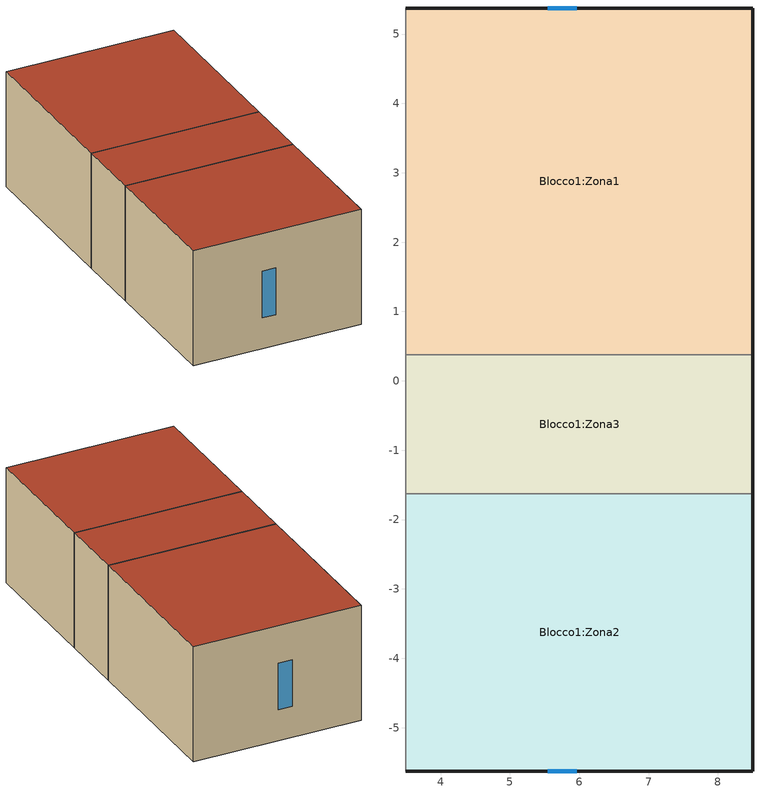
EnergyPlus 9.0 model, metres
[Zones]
Blocco1:Zona2
 floor adiabatic (Pavimento interno di progetto): 3.5,-1.62 8.5,-1.62 8.5,-5.62 3.5,-5.62 z0
 wall outside (Parete di progetto): 3.5,-5.62 8.5,-5.62 8.5,-1.62 z0:3.5
 wall adiabatic (Partizione di progetto): 3.5,-1.62 3.5,-5.62 z0:3.5
 wall to Blocco1:Zona3 (Partizione di progetto): 8.5,-1.62 6.5,-1.62 3.5,-1.62 z0:3.5
 window (1001): 5.55,-5.62 5.96,-5.62 z0.94:2.36
 roof outside (Tetto Piano di progetto): 8.5,-1.62 3.5,-1.62 3.5,-5.62 8.5,-5.62 z3.5
Blocco1:Zona3
 floor adiabatic (Pavimento interno di progetto): 3.5,0.37 8.5,0.37 8.5,-1.62 3.5,-1.62 z0
 wall outside (Parete di progetto): 8.5,-1.62 8.5,0.37 z0:3.5
 wall adiabatic (Partizione di progetto): 3.5,0.37 3.5,-1.62 z0:3.5
 wall to Blocco1:Zona1 (Partizione di progetto): 8.5,0.37 3.5,0.37 z0:3.5
 roof outside (Tetto Piano di progetto): 8.5,0.37 3.5,0.37 3.5,-1.62 8.5,-1.62 z3.5
Blocco1:Zona1
 floor adiabatic (Pavimento interno di progetto): 3.5,5.38 8.5,5.38 8.5,0.37 3.5,0.37 z0
 wall outside (Parete di progetto): 8.5,0.37 8.5,5.38 3.5,5.38 z0:3.5
 wall adiabatic (Partizione di progetto): 3.5,5.38 3.5,0.37 z0:3.5
 window (1001): 5.96,5.38 5.55,5.38 z0.94:2.36
 roof outside (Tetto Piano di progetto): 8.5,5.38 3.5,5.38 3.5,0.37 8.5,0.37 z3.5
[Site:Location]
Senza titolo (O1-O1:31-12)  (01-01:31-12): Latitude {deg}=37.9; Longitude {deg}=23.73; Time Zone {hr}=2; Elevation {m}=15
[Site:GroundTemperature:BuildingSurface]
18, 18, 18, 18, 18, 18, 18, 18, 18, 18, 18, 18
[Site:GroundTemperature:Deep]
14, 14, 14, 14, 14, 14, 14, 14, 14, 14, 14, 14
[Site:GroundTemperature:Shallow]
14, 14, 14, 14, 14, 14, 14, 14, 14, 14, 14, 14
[Site:GroundTemperature:FCfactorMethod]
9.73, 11.26, 14.24, 17.06, 22.41, 25.22, 25.99, 24.57, 21.27, 17.17, 13.13, 10.46
[Site:GroundReflectance]
0.2, 0.2, 0.2, 0.2, 0.2, 0.2, 0.2, 0.2, 0.2, 0.2, 0.2, 0.2
[Site:GroundReflectance:SnowModifier]
2, 2
[SizingPeriod:DesignDay] Day of Month=15; Humidity Condition Type=WetBulb; Barometric Pressure {Pa}=101144.9; Wind Direction {deg}=0; Rain Indicator=No; Snow Indicator=No
Name | Month | Day Type | Maximum Dry-Bulb Temperature {C} | Daily Dry-Bulb Temperature Range {deltaC} | Wetbulb or DewPoint at Maximum Dry-Bulb {C} | Wind Speed {m/s} | Daylight Saving Time Indicator | Solar Model Indicator | Sky Clearness
Summer Design Day in Senza titolo (O1-O1:31-12) Lug | 7 | SummerDesignDay | 37.8 | 10.5 | 21.6 | 0 | Yes | ASHRAEClearSky | 0.98
Summer Design Day in Senza titolo (O1-O1:31-12) Ago | 8 | SummerDesignDay | 37.8 | 10.2 | 21 | 0 | Yes | ASHRAEClearSky | 0.98
Summer Design Day in Senza titolo (O1-O1:31-12) Set | 9 | SummerDesignDay | 33.5 | 9.5 | 20.5 | 0 | Yes | ASHRAEClearSky | 0.98
Winter Design Day in Senza titolo (O1-O1:31-12) | 1 | WinterDesignDay | 1.8 | 0 | 1.8 | 11.8 | No |  | 0
[Building]
Building: North Axis {deg}=0; Terrain=Suburbs; Loads Convergence Tolerance Value=.04; Temperature Convergence Tolerance Value {deltaC}=.4; Solar Distribution=FullExterior; Maximum Number of Warmup Days=25; Minimum Number of Warmup Days=6
[Material:NoMass] Roughness=Rough; Thermal Absorptance=0.9; Solar Absorptance=0.7; Visible Absorptance=0.7
Name | Thermal Resistance {m2-K/W}
3_RVAL_3 | .18
5_RVAL_2 | .15
[Construction]
Pavimento interno di progetto; Massa interna di progetto: Cast Concrete (Dense)_.1
Tetto Piano di progetto: Asphalt 1_.O1, MW Glass Wool (rolls)_.1445, 3_RVAL_3, Plasterboard_.O13
Partizione di progetto: Gypsum Plasterboard_.O25, 5_RVAL_2, Gypsum Plasterboard_.O25
Parete di progetto: Brickwork Outer_.1, XPS Extruded Polystyrene  - CO2 Blowing_.35, Concrete Block (Medium)_.1, Gypsum Plastering_.O13
1001: 3, 1002, 3
[WindowMaterial:Gas]
1002: Gas Type=Air; Thickness {m}=.013
[WindowMaterial:Glazing]
3: Optical Data Type=SpectralAverage; Thickness {m}=.006; Solar Transmittance at Normal Incidence=.775; Front Side Solar Reflectance at Normal Incidence=.071; Back Side Solar Reflectance at Normal Incidence=.071; Visible Transmittance at Normal Incidence=.881; Front Side Visible Reflectance at Normal Incidence=.08; Back Side Visible Reflectance at Normal Incidence=.08; Infrared Transmittance at Normal Incidence=0; Front Side Infrared Hemispherical Emissivity=.84; Back Side Infrared Hemispherical Emissivity=.84; Conductivity {W/m-K}=.9; Dirt Correction Factor for Solar and Visible Transmittance=1
[Material] Roughness=Rough; Thermal Absorptance=0.9
Name | Thickness {m} | Conductivity {W/m-K} | Density {kg/m3} | Specific Heat {J/kg-K} | Solar Absorptance | Visible Absorptance
Cast Concrete (Dense)_.1 | .1 | 1.4 | 2100 | 840 | 0.6 | 0.6
Asphalt 1_.O1 | .01 | 0.7 | 2100 | 1000 | 0.85 | 0.9
MW Glass Wool (rolls)_.1445 | .1445 | 0.04 | 12 | 840 | 0.6 | 0.6
Plasterboard_.O13 | .013 | 0.25 | 2800 | 896 | 0.5 | 0.5
Gypsum Plasterboard_.O25 | .025 | 0.25 | 900 | 1000 | 0.5 | 0.5
Brickwork Outer_.1 | .1 | 0.84 | 1700 | 800 | 0.7 | 0.7
XPS Extruded Polystyrene  - CO2 Blowing_.35 | .35 | 0.034 | 35 | 1400 | 0.6 | 0.6
Concrete Block (Medium)_.1 | .1 | 0.51 | 1400 | 1000 | 0.6 | 0.6
Gypsum Plastering_.O13 | .013 | 0.4 | 1000 | 1000 | 0.5 | 0.5
[Zone] Type=1; Multiplier=1; Zone Inside Convection Algorithm=TARP; Part of Total Floor Area=Yes
Name | Volume {m3} | Floor Area {m2}
Blocco1:Zona2 | 49.8611 | 14.665
Blocco1:Zona3 | 27.4058 | 8.0605
Blocco1:Zona1 | 64.7231 | 19.0362
[PEOPLE] Number of People Calculation Method=People/Area; Fraction Radiant=.3; Sensible Heat Fraction=AutoCalculate; Carbon Dioxide Generation Rate {m3/s-W}=3.82e-08; Enable ASHRAE 55 Comfort Warnings=No; Mean Radiant Temperature Calculation Type=ZoneAveraged; Work Efficiency Schedule=Work efficiency; Clothing Insulation Calculation Method=ClothingInsulationSchedule; Air Velocity Schedule=AirVelocitySchedule
Name | Zone or ZoneList | Number of People Schedule | People per Zone Floor Area {person/m2} | Activity Level Schedule | Clothing Insulation Schedule
People Blocco1:Zona2 | Blocco1:Zona2 | Dwell_DomBed_Occ | 0.0229388 | Activity Schedule 930 | Clothing Schedule 930
People Blocco1:Zona3 | Blocco1:Zona3 | Dwell_DomToilet_Occ | 0.0243172 | Activity Schedule 938 | Clothing Schedule 938
People Blocco1:Zona1 | Blocco1:Zona1 | Dwell_DomKitchen_Occ | 0.0237037 | Activity Schedule 946 | Clothing Schedule 946
[Lights] Design Level Calculation Method=Watts/Area; Return Air Fraction=0; Fraction Radiant=.42; Fraction Visible=.18; Fraction Replaceable=1
Name | Zone or ZoneList | Schedule | Watts per Zone Floor Area {W/m2}
Blocco1:Zona2 | Blocco1:Zona2 | Dwell_DomBed_Light | 5
Blocco1:Zona3 | Blocco1:Zona3 | Dwell_DomToilet_Light | 5
Blocco1:Zona1 | Blocco1:Zona1 | Dwell_DomKitchen_Light | 15
[OtherEquipment] Fuel Type=Electricity; Design Level Calculation Method=Watts/Area; Fraction Latent=0; Fraction Radiant=.2; Fraction Lost=0; Carbon Dioxide Generation Rate {m3/s-W}=0
Name | Zone or ZoneList | Schedule | Power per Zone Floor Area {W/m2}
Blocco1:Zona2 Equipment gain 1 | Blocco1:Zona2 | Dwell_DomBed_Equip | 3.58
Blocco1:Zona3 Equipment gain 1 | Blocco1:Zona3 | Dwell_DomToilet_Equip | 1.61
Blocco1:Zona1 Equipment gain 1 | Blocco1:Zona1 | Dwell_DomKitchen_Equip | 30.28
[WaterUse:Equipment]
Name | Peak Flow Rate {m3/s} | Flow Rate Fraction Schedule | Target Temperature Schedule | Hot Water Supply Temperature Schedule | Cold Water Supply Temperature Schedule | Zone
DHW Blocco1:Zona2 | 2.46744e-07 | Dwell_DomBed_Occ | DHW Supply Temperature Blocco1:Zona2 | DHW Supply Temperature Blocco1:Zona2 | DHW Mains Temperature Blocco1:Zona2 | Blocco1:Zona2
DHW Blocco1:Zona3 | 2.04892e-06 | Dwell_DomToilet_Occ | DHW Supply Temperature Blocco1:Zona3 | DHW Supply Temperature Blocco1:Zona3 | DHW Mains Temperature Blocco1:Zona3 | Blocco1:Zona3
DHW Blocco1:Zona1 | 1.46111e-06 | Dwell_DomKitchen_Occ | DHW Supply Temperature Blocco1:Zona1 | DHW Supply Temperature Blocco1:Zona1 | DHW Mains Temperature Blocco1:Zona1 | Blocco1:Zona1
[ZoneInfiltration:DesignFlowRate] Schedule=On 24/7; Design Flow Rate Calculation Method=Flow/zone; Constant Term Coefficient=1; Temperature Term Coefficient=0; Velocity Term Coefficient=0; Velocity Squared Term Coefficient=0
Name | Zone or ZoneList | Design Flow Rate {m3/s}
Blocco1:Zona2 Infiltration | Blocco1:Zona2 | .009695
Blocco1:Zona3 Infiltration | Blocco1:Zona3 | .005329
Blocco1:Zona1 Infiltration | Blocco1:Zona1 | .012585
[InternalMass]
Blocco1:Zona3 Internal mass: Construction=Massa interna di progetto; Zone=Blocco1:Zona3; Surface Area {m2}=12
[Sizing:Zone] Zone Cooling Design Supply Air Temperature Input Method=SupplyAirTemperature; Zone Cooling Design Supply Air Temperature {C}=12; Zone Cooling Design Supply Air Temperature Difference {deltaC}=0; Zone Heating Design Supply Air Temperature Input Method=SupplyAirTemperature; Zone Heating Design Supply Air Temperature {C}=35; Zone Heating Design Supply Air Temperature Difference {deltaC}=0; Zone Cooling Design Supply Air Humidity Ratio {kgWater/kgDryAir}=0.0077; Zone Heating Design Supply Air Humidity Ratio {kgWater/kgDryAir}=0.0156; Zone Heating Sizing Factor=1.25; Zone Cooling Sizing Factor=1.15; Cooling Design Air Flow Method=DesignDay; Cooling Minimum Air Flow Fraction=0; Heating Design Air Flow Method=DesignDay
Name | Design Specification Zone Air Distribution Object
Blocco1:Zona2 | Blocco1:Zona2
Blocco1:Zona3 | Blocco1:Zona3
Blocco1:Zona1 | Blocco1:Zona1
[DesignSpecification:ZoneAirDistribution] Zone Air Distribution Effectiveness in Cooling Mode=1; Zone Air Distribution Effectiveness in Heating Mode=1
Blocco1:Zona2; Blocco1:Zona3; Blocco1:Zona1
[ZoneControl:Thermostat] Control Type Schedule=Zone Control Type Sched
Name | Zone or ZoneList | Control 1
Blocco1:Zona2 Thermostat | Blocco1:Zona2 | Dual Setpoint - Zone Blocco1:Zona2
Blocco1:Zona3 Thermostat | Blocco1:Zona3 | Dual Setpoint - Zone Blocco1:Zona3
Blocco1:Zona1 Thermostat | Blocco1:Zona1 | Dual Setpoint - Zone Blocco1:Zona1
[ThermostatSetpoint:DualSetpoint]
Name | Heating Setpoint Temperature Schedule | Cooling Setpoint Temperature Schedule
Dual Setpoint - Zone Blocco1:Zona2 | Blocco1:Zona2 Heating Setpoint Schedule | Blocco1:Zona2 Cooling SP Sch
Dual Setpoint - Zone Blocco1:Zona3 | Blocco1:Zona3 Heating Setpoint Schedule | Blocco1:Zona3 Cooling SP Sch
Dual Setpoint - Zone Blocco1:Zona1 | Blocco1:Zona1 Heating Setpoint Schedule | Blocco1:Zona1 Cooling SP Sch
[Zone equipment]
Blocco1:Zona2: Blocco1:Zona2 Ideal Loads Air
Blocco1:Zona3: Blocco1:Zona3 Ideal Loads Air
Blocco1:Zona1: Blocco1:Zona1 Ideal Loads Air
[ZoneHVAC:IdealLoadsAirSystem] Maximum Heating Supply Air Temperature {C}=35; Minimum Cooling Supply Air Temperature {C}=12; Maximum Heating Supply Air Humidity Ratio {kgWater/kgDryAir}=0.0156; Minimum Cooling Supply Air Humidity Ratio {kgWater/kgDryAir}=0.0077; Heating Limit=LimitCapacity; Maximum Heating Air Flow Rate {m3/s}=Autosize; Maximum Sensible Heating Capacity {W}=Autosize; Cooling Limit=LimitFlowRateAndCapacity; Maximum Cooling Air Flow Rate {m3/s}=Autosize; Maximum Total Cooling Capacity {W}=Autosize; Dehumidification Control Type=None; Humidification Control Type=None; Outdoor Air Economizer Type=NoEconomizer; Heat Recovery Type=None
Name | Heating Availability Schedule | Cooling Availability Schedule
Blocco1:Zona2 Ideal Loads Air | Blocco1:Zona2 Heating Availability Sch | Blocco1:Zona2 Cooling Availability Sch
Blocco1:Zona3 Ideal Loads Air | Blocco1:Zona3 Heating Availability Sch | Blocco1:Zona3 Cooling Availability Sch
Blocco1:Zona1 Ideal Loads Air | Blocco1:Zona1 Heating Availability Sch | Blocco1:Zona1 Cooling Availability Sch
[Schedule:Compact]
Work efficiency: Through: 12/31, For: AllDays, Until: 24:00, 0
AirVelocitySchedule: Through: 12/31, For: AllDays, Until: 24:00, .137
On 24/7: Through: 12/31, For: AllDays, Until: 24:00, 1
Dwell_DomToilet_Occ: Through: 31 Dec, For: Weekdays SummerDesignDay, Until: 06:00, 0, Until: 07:00, 0.25, Until: 09:00, 1, Until: 10:00, 0.25, Until: 18:00, 0, Until: 19:00, 0.5, Until: 21:00, 1, Until: 22:00, 0.3, Until: 24:00, 0, For: Weekends, Until: 06:00, 0, Until: 07:00, 0.25, Until: 09:00, 1, Until: 10:00, 0.25, Until: 18:00, 0, Until: 19:00, 0.5, Until: 21:00, 1, Until: 22:00, 0.3, Until: 24:00, 0, For: Holidays, Until: 06:00, 0, Until: 07:00, 0.25, Until: 09:00, 1, Until: 10:00, 0.25, Until: 18:00, 0, Until: 19:00, 0.5, Until: 21:00, 1, Until: 22:00, 0.3, Until: 24:00, 0, For: WinterDesignDay AllOtherDays, Until: 24:00, 0
Dwell_DomToilet_Light: Through: 31 Dec, For: Weekdays SummerDesignDay, Until: 06:00, 0, Until: 10:00, 1, Until: 18:00, 0, Until: 22:00, 1, Until: 24:00, 0, For: Weekends, Until: 06:00, 0, Until: 10:00, 1, Until: 18:00, 0, Until: 22:00, 1, Until: 24:00, 0, For: Holidays, Until: 06:00, 0, Until: 10:00, 1, Until: 18:00, 0, Until: 22:00, 1, Until: 24:00, 0, For: WinterDesignDay AllOtherDays, Until: 24:00, 0
Dwell_DomToilet_Equip: Through: 31 Dec, For: Weekdays SummerDesignDay, Until: 07:00, 0.06196, Until: 08:00, 0.53098, Until: 09:00, 1, Until: 10:00, 0.53098, Until: 17:00, 0.06196, Until: 18:00, 0.29647, Until: 19:00, 0.53098, Until: 20:00, 0.76549, Until: 22:00, 1, Until: 23:00, 0.76549, Until: 24:00, 0.29647, For: Weekends, Until: 07:00, 0.06196, Until: 08:00, 0.53098, Until: 09:00, 1, Until: 10:00, 0.53098, Until: 17:00, 0.06196, Until: 18:00, 0.29647, Until: 19:00, 0.53098, Until: 20:00, 0.76549, Until: 22:00, 1, Until: 23:00, 0.76549, Until: 24:00, 0.29647, For: Holidays, Until: 07:00, 0.06196, Until: 08:00, 0.53098, Until: 09:00, 1, Until: 10:00, 0.53098, Until: 17:00, 0.06196, Until: 18:00, 0.29647, Until: 19:00, 0.53098, Until: 20:00, 0.76549, Until: 22:00, 1, Until: 23:00, 0.76549, Until: 24:00, 0.29647, For: WinterDesignDay AllOtherDays, Until: 24:00, 0
Dwell_DomBed_Occ: Through: 31 Dec, For: Weekdays SummerDesignDay, Until: 07:00, 1, Until: 08:00, 0.5, Until: 09:00, 0.25, Until: 22:00, 0, Until: 23:00, 0.25, Until: 24:00, 0.75, For: Weekends, Until: 07:00, 1, Until: 08:00, 0.5, Until: 09:00, 0.25, Until: 22:00, 0, Until: 23:00, 0.25, Until: 24:00, 0.75, For: Holidays, Until: 07:00, 1, Until: 08:00, 0.5, Until: 09:00, 0.25, Until: 22:00, 0, Until: 23:00, 0.25, Until: 24:00, 0.75, For: WinterDesignDay AllOtherDays, Until: 24:00, 0
Dwell_DomBed_Light; Dwell_DomKitchen_Occ: Through: 31 Dec, For: Weekdays SummerDesignDay, Until: 07:00, 0, Until: 10:00, 1, Until: 19:00, 0, Until: 23:00, 0.2, Until: 24:00, 0, For: Weekends, Until: 07:00, 0, Until: 10:00, 1, Until: 19:00, 0, Until: 23:00, 0.2, Until: 24:00, 0, For: Holidays, Until: 07:00, 0, Until: 10:00, 1, Until: 19:00, 0, Until: 23:00, 0.2, Until: 24:00, 0, For: WinterDesignDay AllOtherDays, Until: 24:00, 0
Dwell_DomBed_Equip: Through: 31 Dec, For: Weekdays SummerDesignDay, Until: 07:00, 0.06993, Until: 08:00, 0.53497, Until: 09:00, 1, Until: 10:00, 0.53497, Until: 17:00, 0.06993, Until: 18:00, 0.30245, Until: 19:00, 0.53497, Until: 20:00, 0.76748, Until: 22:00, 1, Until: 23:00, 0.76748, Until: 24:00, 0.30245, For: Weekends, Until: 07:00, 0.06993, Until: 08:00, 0.53497, Until: 09:00, 1, Until: 10:00, 0.53497, Until: 17:00, 0.06993, Until: 18:00, 0.30245, Until: 19:00, 0.53497, Until: 20:00, 0.76748, Until: 22:00, 1, Until: 23:00, 0.76748, Until: 24:00, 0.30245, For: Holidays, Until: 07:00, 0.06993, Until: 08:00, 0.53497, Until: 09:00, 1, Until: 10:00, 0.53497, Until: 17:00, 0.06993, Until: 18:00, 0.30245, Until: 19:00, 0.53497, Until: 20:00, 0.76748, Until: 22:00, 1, Until: 23:00, 0.76748, Until: 24:00, 0.30245, For: WinterDesignDay AllOtherDays, Until: 24:00, 0
Dwell_DomKitchen_Light: Through: 31 Dec, For: Weekdays SummerDesignDay, Until: 07:00, 0, Until: 10:00, 1, Until: 19:00, 0, Until: 23:00, 1, Until: 24:00, 0, For: Weekends, Until: 07:00, 0, Until: 10:00, 1, Until: 19:00, 0, Until: 23:00, 1, Until: 24:00, 0, For: Holidays, Until: 07:00, 0, Until: 10:00, 1, Until: 19:00, 0, Until: 23:00, 1, Until: 24:00, 0, For: WinterDesignDay AllOtherDays, Until: 24:00, 0
Dwell_DomKitchen_Equip: Through: 31 Dec, For: Weekdays SummerDesignDay, Until: 07:00, 0.06605, Until: 10:00, 1, Until: 19:00, 0.06605, Until: 23:00, 0.25284, Until: 24:00, 0.06605, For: Weekends, Until: 07:00, 0.06605, Until: 10:00, 1, Until: 19:00, 0.06605, Until: 23:00, 0.25284, Until: 24:00, 0.06605, For: Holidays, Until: 07:00, 0.06605, Until: 10:00, 1, Until: 19:00, 0.06605, Until: 23:00, 0.25284, Until: 24:00, 0.06605, For: WinterDesignDay AllOtherDays, Until: 24:00, 0
Activity Schedule 930: Through: 12/31, For: AllDays, Until: 24:00, 81
Clothing Schedule 930; Clothing Schedule 938; Clothing Schedule 946: Through: 4/1, For: AllDays, Until: 24:00, 1, Through: 9/30, For: AllDays, Until: 24:00, .5, Through: 12/31, For: AllDays, Until: 24:00, 1
DHW Supply Temperature Blocco1:Zona2; DHW Supply Temperature Blocco1:Zona3; DHW Supply Temperature Blocco1:Zona1: Through: 12/31, For: AllDays, Until: 24:00, 65
DHW Mains Temperature Blocco1:Zona2; DHW Mains Temperature Blocco1:Zona3; DHW Mains Temperature Blocco1:Zona1: Through: 12/31, For: AllDays, Until: 24:00, 10
Activity Schedule 938: Through: 12/31, For: AllDays, Until: 24:00, 126
Activity Schedule 946: Through: 12/31, For: AllDays, Until: 24:00, 144
Blocco1:Zona2 Heating Setpoint Schedule: Through: 31 Dec, For: Weekdays SummerDesignDay, Until: 09:00, 18, Until: 20:00, 12, Until: 24:00, 18, For: WinterDesignDay, Until: 24:00, 18, For: Weekends, Until: 09:00, 18, Until: 20:00, 12, Until: 24:00, 18, For: Holidays, Until: 09:00, 18, Until: 20:00, 12, Until: 24:00, 18, For: AllOtherDays, Until: 24:00, -50
Blocco1:Zona2 Heating Availability Sch: Through: 31 Dec, For: Weekdays SummerDesignDay, Until: 09:00, 1, Until: 20:00, 1, Until: 24:00, 1, For: WinterDesignDay, Until: 24:00, 1, For: Weekends, Until: 09:00, 1, Until: 20:00, 1, Until: 24:00, 1, For: Holidays, Until: 09:00, 1, Until: 20:00, 1, Until: 24:00, 1, For: AllOtherDays, Until: 24:00, 0
Blocco1:Zona2 Cooling SP Sch: Through: 31 Dec, For: Weekdays SummerDesignDay, Until: 09:00, 25, Until: 20:00, 100, Until: 24:00, 25, For: Weekends, Until: 09:00, 25, Until: 20:00, 100, Until: 24:00, 25, For: Holidays, Until: 09:00, 25, Until: 20:00, 100, Until: 24:00, 25, For: WinterDesignDay AllOtherDays, Until: 24:00, 100
Blocco1:Zona2 Cooling Availability Sch: Through: 31 Dec, For: Weekdays SummerDesignDay, Until: 09:00, 1, Until: 20:00, 0, Until: 24:00, 1, For: Weekends, Until: 09:00, 1, Until: 20:00, 0, Until: 24:00, 1, For: Holidays, Until: 09:00, 1, Until: 20:00, 0, Until: 24:00, 1, For: WinterDesignDay AllOtherDays, Until: 24:00, 0
Blocco1:Zona3 Heating Setpoint Schedule: Through: 31 Dec, For: Weekdays SummerDesignDay, Until: 04:00, 12, Until: 10:00, 18, Until: 16:00, 12, Until: 22:00, 18, Until: 24:00, 12, For: WinterDesignDay, Until: 24:00, 18, For: Weekends, Until: 04:00, 12, Until: 10:00, 18, Until: 16:00, 12, Until: 22:00, 18, Until: 24:00, 12, For: Holidays, Until: 04:00, 12, Until: 10:00, 18, Until: 16:00, 12, Until: 22:00, 18, Until: 24:00, 12, For: AllOtherDays, Until: 24:00, -50
Blocco1:Zona3 Heating Availability Sch: Through: 31 Dec, For: Weekdays SummerDesignDay, Until: 04:00, 1, Until: 10:00, 1, Until: 16:00, 1, Until: 22:00, 1, Until: 24:00, 1, For: WinterDesignDay, Until: 24:00, 1, For: Weekends, Until: 04:00, 1, Until: 10:00, 1, Until: 16:00, 1, Until: 22:00, 1, Until: 24:00, 1, For: Holidays, Until: 04:00, 1, Until: 10:00, 1, Until: 16:00, 1, Until: 22:00, 1, Until: 24:00, 1, For: AllOtherDays, Until: 24:00, 0
Blocco1:Zona3 Cooling SP Sch: Through: 31 Dec, For: Weekdays SummerDesignDay, Until: 04:00, 100, Until: 10:00, 25, Until: 16:00, 100, Until: 22:00, 25, Until: 24:00, 100, For: Weekends, Until: 04:00, 100, Until: 10:00, 25, Until: 16:00, 100, Until: 22:00, 25, Until: 24:00, 100, For: Holidays, Until: 04:00, 100, Until: 10:00, 25, Until: 16:00, 100, Until: 22:00, 25, Until: 24:00, 100, For: WinterDesignDay AllOtherDays, Until: 24:00, 100
Blocco1:Zona3 Cooling Availability Sch: Through: 31 Dec, For: Weekdays SummerDesignDay, Until: 04:00, 0, Until: 10:00, 1, Until: 16:00, 0, Until: 22:00, 1, Until: 24:00, 0, For: Weekends, Until: 04:00, 0, Until: 10:00, 1, Until: 16:00, 0, Until: 22:00, 1, Until: 24:00, 0, For: Holidays, Until: 04:00, 0, Until: 10:00, 1, Until: 16:00, 0, Until: 22:00, 1, Until: 24:00, 0, For: WinterDesignDay AllOtherDays, Until: 24:00, 0
Blocco1:Zona1 Heating Setpoint Schedule: Through: 31 Dec, For: Weekdays SummerDesignDay, Until: 05:00, 12, Until: 10:00, 18, Until: 17:00, 12, Until: 23:00, 18, Until: 24:00, 12, For: WinterDesignDay, Until: 24:00, 18, For: Weekends, Until: 05:00, 12, Until: 10:00, 18, Until: 17:00, 12, Until: 23:00, 18, Until: 24:00, 12, For: Holidays, Until: 05:00, 12, Until: 10:00, 18, Until: 17:00, 12, Until: 23:00, 18, Until: 24:00, 12, For: AllOtherDays, Until: 24:00, -50
Blocco1:Zona1 Heating Availability Sch: Through: 31 Dec, For: Weekdays SummerDesignDay, Until: 05:00, 1, Until: 10:00, 1, Until: 17:00, 1, Until: 23:00, 1, Until: 24:00, 1, For: WinterDesignDay, Until: 24:00, 1, For: Weekends, Until: 05:00, 1, Until: 10:00, 1, Until: 17:00, 1, Until: 23:00, 1, Until: 24:00, 1, For: Holidays, Until: 05:00, 1, Until: 10:00, 1, Until: 17:00, 1, Until: 23:00, 1, Until: 24:00, 1, For: AllOtherDays, Until: 24:00, 0
Blocco1:Zona1 Cooling SP Sch: Through: 31 Dec, For: Weekdays SummerDesignDay, Until: 05:00, 100, Until: 10:00, 25, Until: 17:00, 100, Until: 24:00, 25, For: Weekends, Until: 05:00, 100, Until: 10:00, 25, Until: 17:00, 100, Until: 24:00, 25, For: Holidays, Until: 05:00, 100, Until: 10:00, 25, Until: 17:00, 100, Until: 24:00, 25, For: WinterDesignDay AllOtherDays, Until: 24:00, 100
Blocco1:Zona1 Cooling Availability Sch: Through: 31 Dec, For: Weekdays SummerDesignDay, Until: 05:00, 0, Until: 10:00, 1, Until: 17:00, 0, Until: 24:00, 1, For: Weekends, Until: 05:00, 0, Until: 10:00, 1, Until: 17:00, 0, Until: 24:00, 1, For: Holidays, Until: 05:00, 0, Until: 10:00, 1, Until: 17:00, 0, Until: 24:00, 1, For: WinterDesignDay AllOtherDays, Until: 24:00, 0
[Schedule:Day:Hourly]
Summer Control Type Day Sch; Winter Control Type Day Sch: 4, 4, 4, 4, 4, 4, 4, 4, 4, 4, 4, 4, 4, 4, 4, 4, 4, 4, 4, 4, 4, 4, 4, 4
[Schedule:Week:Daily]
Summer Control Type Week Sch: Summer Control Type Day Sch, Summer Control Type Day Sch, Summer Control Type Day Sch, Summer Control Type Day Sch, Summer Control Type Day Sch, Summer Control Type Day Sch, Summer Control Type Day Sch, Summer Control Type Day Sch, Summer Control Type Day Sch, Summer Control Type Day Sch, Summer Control Type Day Sch, Summer Control Type Day Sch
Winter Control Type Week Sch: Winter Control Type Day Sch, Winter Control Type Day Sch, Winter Control Type Day Sch, Winter Control Type Day Sch, Winter Control Type Day Sch, Winter Control Type Day Sch, Winter Control Type Day Sch, Winter Control Type Day Sch, Winter Control Type Day Sch, Winter Control Type Day Sch, Winter Control Type Day Sch, Winter Control Type Day Sch
[Schedule:Year]
Zone Control Type Sched: Winter Control Type Week Sch, 1, 1, 3, 31, Summer Control Type Week Sch, 4, 1, 9, 30, Winter Control Type Week Sch, 10, 1, 12, 31
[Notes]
Hourly weather file: C:\ProgramData\DesignBuilder\Weather Data\GRC_ATHENS_IWEC.epw
